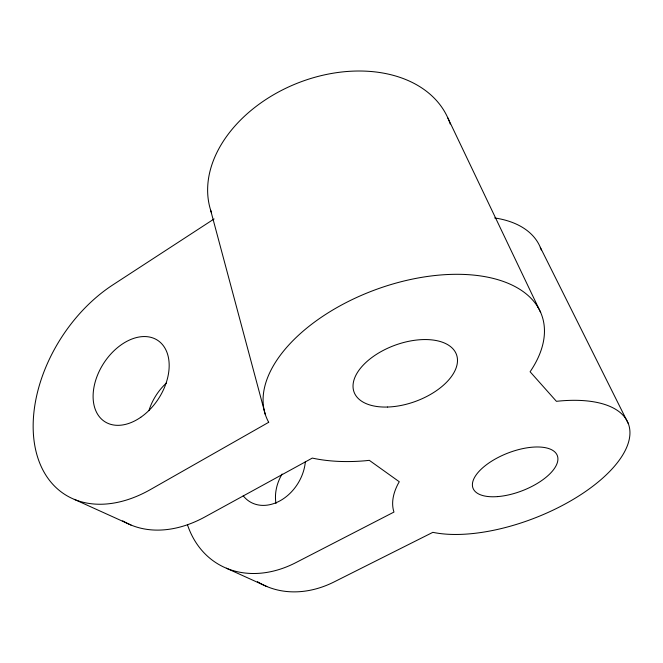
<?xml version="1.0" encoding="UTF-8"?>
<svg xmlns="http://www.w3.org/2000/svg" width="663" height="663" viewBox="0 0 663 663"><rect width="100%" height="100%" fill="white"/><g stroke="black" fill="none" stroke-linecap="round" stroke-linejoin="round"><path stroke-width="0.99" d="M214.083 218.956L112.843 284.891A130.246 87.831 -57.1 0 0 34.907 446.207A130.246 87.831 -57.1 0 0 150.592 489.468L268.681 422.306M74.289 499.363L131.017 525.046M226.373 568.216L266.833 586.531M540.279 247.299L628.226 423.408M447.881 118.006L540.676 312.505M210.619 210.146L265.324 414.566M268.706 422.298A146.871 80.952 -20.1 0 1 363.084 294.637A146.871 80.952 -20.1 0 1 538.008 307.309M257.426 581.683A104.323 83.008 -59 0 0 334.193 581.882L432.864 532.331A121.511 54.374 -21.2 0 0 611.013 470.067A121.511 54.374 -21.2 0 0 556.414 401.322L530.102 371.761A146.929 80.985 -20.1 0 0 538 307.309M494.656 217.953A107.912 63.963 -23 0 1 541.273 249.951M450.21 124.022A127.42 90.74 -21.8 0 0 441.384 106.644A127.371 90.707 -21.8 0 0 288.347 87.068A127.371 90.707 -21.8 0 0 211.547 212.848M275.982 503.532A38.885 30.896 -59 0 1 282.106 474.028M305.353 461.697A40.915 31.451 -58.4 0 1 279.977 500.838A40.915 31.451 -58.4 0 1 243.205 495.775M148.935 410.604A45.672 32.363 -57.5 0 1 166.529 382.916M187.554 525.046A109.776 84.541 -58.5 0 0 295.897 562.605L393.963 512.068A129.219 57.855 -21.2 0 1 398.073 483.866L399.275 481.752L369.316 460.337L365.512 460.744A156.244 86.19 -20.2 0 1 312.298 458.083L205.041 516.875A122.622 87.068 -57.5 0 1 122.721 520.861M497.507 496.604A45.192 20.155 -21.2 0 0 557.716 456.989A45.192 20.155 -21.2 0 0 490.222 462.094A45.192 20.155 -21.2 0 0 497.507 496.604M387.615 407.032A54.54 29.901 -20.1 0 0 456.658 355.095A54.54 29.901 -20.1 0 0 371.504 357.788A54.54 29.901 -20.1 0 0 387.615 407.032M140.771 417.276A48.498 32.628 -57 0 0 158.175 340.683A48.498 32.628 -57 0 0 94.453 384.855A48.498 32.628 -57 0 0 140.771 417.276"/></g></svg>
